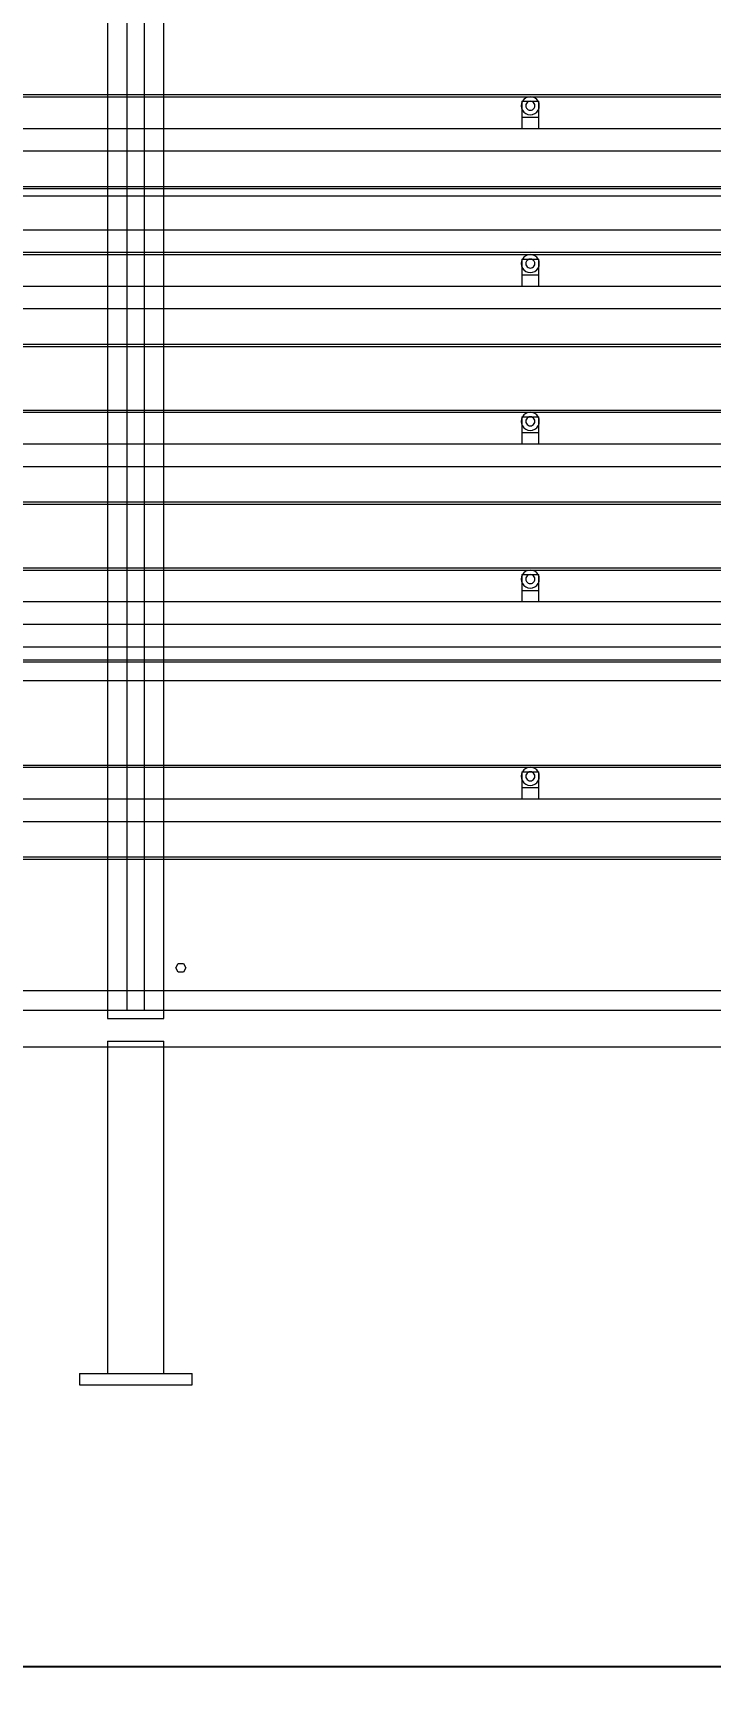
# Model space of a CAD drawing. Header units: millimetres. Extents: x -191664 to 191490, y -197311 to 10263.
# Drawn here: x 10923 to 12125, y -126740 to -123801 of the extents above; entities that cross this region are included whole.
import ezdxf

# ---------------------------------------------------------------- set-up
doc = ezdxf.new("R2010")
doc.units = ezdxf.units.MM
for name, color, linetype, lineweight in [('COTAS_O', 1, 'Continuous', 0), ('DET_secador_lateral', 7, 'Continuous', 0), ('R15_COTAS_TRANSPORTE_P', 1, 'Continuous', 0)]:
    doc.layers.add(name, color=color, linetype=linetype, lineweight=lineweight)
doc.dimstyles.new('PLANTA_20', dxfattribs={"dimtxt": 50, "dimasz": 30, "dimexe": 30, "dimexo": 16, "dimgap": 20, "dimtad": 1, "dimtih": 1, "dimtoh": 1, "dimdec": 1, "dimzin": 0, "dimdsep": 46, "dimcen": 0.09, "dimadec": 0, "dimazin": 0, "dimtfac": 1, "dimtdec": 4, "dimtofl": 0, "dimtmove": 0, "dimatfit": 3, "dimfxl": 1, "dimtolj": 1, "dimtzin": 0, "dimarcsym": 0})

# ---------------------------------------------------------------- blocks, each defined once
blk = doc.blocks.new('*D87')
at = {"layer": 'COTAS_O', "color": 0, "lineweight": -2, "transparency": 16777216}
for p, q in [((1104.7, -126216), (1104.7, -126730)), ((21104.7, -126216), (21104.7, -126730)), ((1134.7, -126700), (21074.7, -126700))]:
    blk.add_line(p, q, dxfattribs=at)
at = {"layer": 'COTAS_O', "color": 0, "transparency": 16777216}
for points in [[(1134.7, -126695), (1134.7, -126705), (1104.7, -126700)], [(21074.7, -126695), (21074.7, -126705), (21104.7, -126700)]]:
    blk.add_solid(points, dxfattribs=at)
at = {"layer": 'Defpoints', "color": 0, "transparency": 16777216}
for p in [(1104.7, -126200), (21104.7, -126200), (21104.7, -126700)]:
    blk.add_point(p, dxfattribs=at)
blk = doc.blocks.new('*D133')
at = {"layer": 'Defpoints', "color": 0, "transparency": 16777216}
for p in [(439.7, -194148), (217.9, -194406.1), (-500, -194490), (-500, -194490), (500, -194490)]:
    blk.add_point(p, dxfattribs=at)
at = {"layer": 'R15_COTAS_TRANSPORTE_P', "color": 0, "lineweight": -2, "transparency": 16777216}
blk.add_arc((-500, -194490), 722.8, 2.3783, 17.6217, dxfattribs=at)
at = {"layer": 'R15_COTAS_TRANSPORTE_P', "color": 0, "transparency": 16777216}
for points in [[(184.1, -194272.8), (193.6, -194269.6), (179.2, -194242.8)], [(227.1, -194459.9), (217.2, -194460.1), (222.8, -194490)]]:
    blk.add_solid(points, dxfattribs=at)

msp = doc.modelspace()

# ---------------------------------------------------------------- linework, layer by layer
at = {"layer": 'DET_secador_lateral', "color": 254, "true_color": 0xd8e0dc}
for p, q in [((11089.71, -125535), (11089.71, -123265)), ((11119.71, -123265), (11119.71, -125535)), ((9453.05, -125535), (11089.71, -125535)), ((11119.71, -125535), (12756.38, -125535))]:
    msp.add_line(p, q, dxfattribs=at)
at = {"layer": 'DET_secador_lateral', "color": 251, "true_color": 0x536a64}
for p, q in [((11054.71, -123300), (11054.71, -125550)), ((11154.71, -125550), (11154.71, -123300)), ((1104.71, -124090), (21104.71, -124090)), ((1104.71, -124150), (21104.71, -124150)), ((1104.71, -124890), (21104.71, -124890)), ((1104.71, -124950), (21104.71, -124950)), ((1104.71, -125500), (21104.71, -125500)), ((11054.71, -125550), (11154.71, -125550)), ((11054.71, -125590), (11154.71, -125590)), ((11054.71, -125590), (11054.71, -126180)), ((11154.71, -126180), (11154.71, -125590)), ((1104.71, -125600), (21104.71, -125600)), ((11054.71, -126180), (11154.71, -126180))]:
    msp.add_line(p, q, dxfattribs=at)
at = {"layer": 'DET_secador_lateral', "color": 8, "true_color": 0x727f77}
for p, q in [((1554.71, -123910), (20654.71, -123910)), ((1554.71, -123914), (20654.71, -123914)), ((1554.71, -124190), (20654.71, -124190)), ((1554.71, -124194), (20654.71, -124194)), ((1554.71, -124470), (20654.71, -124470)), ((1554.71, -124474), (20654.71, -124474)), ((1554.71, -124750), (20654.71, -124750)), ((1554.71, -124754), (20654.71, -124754)), ((1554.71, -125100), (20654.71, -125100)), ((1554.71, -125104), (20654.71, -125104))]:
    msp.add_line(p, q, dxfattribs=at)
at = {"layer": 'DET_secador_lateral', "color": 253, "true_color": 0xa4b0b5}
for p, q in [((11793.4, -123918.69), (11790.86, -123922)), ((11796.71, -123916.14), (11793.4, -123918.69)), ((11800.57, -123914.55), (11796.71, -123916.14)), ((11804.71, -123914), (11800.57, -123914.55)), ((11808.85, -123914.55), (11804.71, -123914)), ((11812.71, -123916.14), (11808.85, -123914.55)), ((11816.03, -123918.69), (11812.71, -123916.14)), ((11818.57, -123922), (11816.03, -123918.69)), ((11789.26, -123925.86), (11788.71, -123930)), ((11788.71, -123930), (11789.26, -123934.14)), ((11790.86, -123922), (11789.26, -123925.86)), ((11789.26, -123934.14), (11790.86, -123938)), ((11790.86, -123938), (11793.4, -123941.31)), ((11793.4, -123941.31), (11796.71, -123943.86)), ((11796.98, -123927.93), (11796.71, -123930)), ((11796.71, -123930), (11796.98, -123932.07)), ((11796.71, -123943.86), (11800.57, -123945.45)), ((11797.78, -123926), (11796.98, -123927.93)), ((11796.98, -123932.07), (11797.78, -123934)), ((11799.06, -123924.34), (11797.78, -123926)), ((11797.78, -123934), (11799.06, -123935.66)), ((11800.71, -123923.07), (11799.06, -123924.34)), ((11799.06, -123935.66), (11800.71, -123936.93)), ((11800.57, -123945.45), (11804.71, -123946)), ((11802.64, -123922.27), (11800.71, -123923.07)), ((11800.71, -123936.93), (11802.64, -123937.73)), ((11804.71, -123922), (11802.64, -123922.27)), ((11802.64, -123937.73), (11804.71, -123938)), ((11806.78, -123922.27), (11804.71, -123922)), ((11804.71, -123938), (11806.78, -123937.73)), ((11804.71, -123946), (11808.85, -123945.45)), ((11808.71, -123923.07), (11806.78, -123922.27)), ((11806.78, -123937.73), (11808.71, -123936.93)), ((11810.37, -123924.34), (11808.71, -123923.07)), ((11808.71, -123936.93), (11810.37, -123935.66)), ((11808.85, -123945.45), (11812.71, -123943.86)), ((11811.64, -123926), (11810.37, -123924.34)), ((11810.37, -123935.66), (11811.64, -123934)), ((11812.44, -123927.93), (11811.64, -123926)), ((11811.64, -123934), (11812.44, -123932.07)), ((11812.71, -123930), (11812.44, -123927.93)), ((11812.44, -123932.07), (11812.71, -123930)), ((11812.71, -123943.86), (11816.03, -123941.31)), ((11816.03, -123941.31), (11818.57, -123938)), ((11820.17, -123925.86), (11818.57, -123922)), ((11818.57, -123938), (11820.17, -123934.14)), ((11820.71, -123930), (11820.17, -123925.86)), ((11820.17, -123934.14), (11820.71, -123930)), ((11789.26, -124205.86), (11788.71, -124210)), ((11788.71, -124210), (11789.26, -124214.14)), ((11790.86, -124202), (11789.26, -124205.86)), ((11793.4, -124198.69), (11790.86, -124202)), ((11796.71, -124196.14), (11793.4, -124198.69)), ((11800.57, -124194.55), (11796.71, -124196.14)), ((11796.98, -124207.93), (11796.71, -124210)), ((11796.71, -124210), (11796.98, -124212.07)), ((11797.78, -124206), (11796.98, -124207.93)), ((11796.98, -124212.07), (11797.78, -124214)), ((11799.06, -124204.34), (11797.78, -124206)), ((11800.71, -124203.07), (11799.06, -124204.34)), ((11804.71, -124194), (11800.57, -124194.55)), ((11802.64, -124202.27), (11800.71, -124203.07)), ((11804.71, -124202), (11802.64, -124202.27)), ((11808.85, -124194.55), (11804.71, -124194)), ((11806.78, -124202.27), (11804.71, -124202)), ((11808.71, -124203.07), (11806.78, -124202.27)), ((11810.37, -124204.34), (11808.71, -124203.07)), ((11812.71, -124196.14), (11808.85, -124194.55)), ((11811.64, -124206), (11810.37, -124204.34)), ((11812.44, -124207.93), (11811.64, -124206)), ((11811.64, -124214), (11812.44, -124212.07)), ((11812.71, -124210), (11812.44, -124207.93)), ((11812.44, -124212.07), (11812.71, -124210)), ((11816.03, -124198.69), (11812.71, -124196.14)), ((11818.57, -124202), (11816.03, -124198.69)), ((11820.17, -124205.86), (11818.57, -124202)), ((11820.71, -124210), (11820.17, -124205.86)), ((11820.17, -124214.14), (11820.71, -124210)), ((11789.26, -124214.14), (11790.86, -124218)), ((11790.86, -124218), (11793.4, -124221.31)), ((11793.4, -124221.31), (11796.71, -124223.86)), ((11796.71, -124223.86), (11800.57, -124225.45)), ((11797.78, -124214), (11799.06, -124215.66)), ((11799.06, -124215.66), (11800.71, -124216.93)), ((11800.57, -124225.45), (11804.71, -124226)), ((11800.71, -124216.93), (11802.64, -124217.73)), ((11802.64, -124217.73), (11804.71, -124218)), ((11804.71, -124218), (11806.78, -124217.73)), ((11804.71, -124226), (11808.85, -124225.45)), ((11806.78, -124217.73), (11808.71, -124216.93)), ((11808.71, -124216.93), (11810.37, -124215.66)), ((11808.85, -124225.45), (11812.71, -124223.86)), ((11810.37, -124215.66), (11811.64, -124214)), ((11812.71, -124223.86), (11816.03, -124221.31)), ((11816.03, -124221.31), (11818.57, -124218)), ((11818.57, -124218), (11820.17, -124214.14)), ((11796.71, -124476.14), (11793.4, -124478.69)), ((11800.57, -124474.55), (11796.71, -124476.14)), ((11804.71, -124474), (11800.57, -124474.55)), ((11808.85, -124474.55), (11804.71, -124474)), ((11812.71, -124476.14), (11808.85, -124474.55)), ((11816.03, -124478.69), (11812.71, -124476.14)), ((11789.26, -124485.86), (11788.71, -124490)), ((11788.71, -124490), (11789.26, -124494.14)), ((11790.86, -124482), (11789.26, -124485.86)), ((11789.26, -124494.14), (11790.86, -124498)), ((11793.4, -124478.69), (11790.86, -124482)), ((11790.86, -124498), (11793.4, -124501.31)), ((11793.4, -124501.31), (11796.71, -124503.86)), ((11796.98, -124487.93), (11796.71, -124490)), ((11796.71, -124490), (11796.98, -124492.07)), ((11796.71, -124503.86), (11800.57, -124505.45)), ((11797.78, -124486), (11796.98, -124487.93)), ((11796.98, -124492.07), (11797.78, -124494)), ((11799.06, -124484.34), (11797.78, -124486)), ((11797.78, -124494), (11799.06, -124495.66)), ((11800.71, -124483.07), (11799.06, -124484.34)), ((11799.06, -124495.66), (11800.71, -124496.93)), ((11800.57, -124505.45), (11804.71, -124506)), ((11802.64, -124482.27), (11800.71, -124483.07)), ((11800.71, -124496.93), (11802.64, -124497.73)), ((11804.71, -124482), (11802.64, -124482.27)), ((11802.64, -124497.73), (11804.71, -124498)), ((11806.78, -124482.27), (11804.71, -124482)), ((11804.71, -124498), (11806.78, -124497.73)), ((11804.71, -124506), (11808.85, -124505.45)), ((11808.71, -124483.07), (11806.78, -124482.27)), ((11806.78, -124497.73), (11808.71, -124496.93)), ((11810.37, -124484.34), (11808.71, -124483.07)), ((11808.71, -124496.93), (11810.37, -124495.66)), ((11808.85, -124505.45), (11812.71, -124503.86)), ((11811.64, -124486), (11810.37, -124484.34)), ((11810.37, -124495.66), (11811.64, -124494)), ((11812.44, -124487.93), (11811.64, -124486)), ((11811.64, -124494), (11812.44, -124492.07)), ((11812.71, -124490), (11812.44, -124487.93)), ((11812.44, -124492.07), (11812.71, -124490)), ((11812.71, -124503.86), (11816.03, -124501.31)), ((11818.57, -124482), (11816.03, -124478.69)), ((11816.03, -124501.31), (11818.57, -124498)), ((11820.17, -124485.86), (11818.57, -124482)), ((11818.57, -124498), (11820.17, -124494.14)), ((11820.71, -124490), (11820.17, -124485.86)), ((11820.17, -124494.14), (11820.71, -124490)), ((11789.26, -124765.86), (11788.71, -124770)), ((11788.71, -124770), (11789.26, -124774.14)), ((11790.86, -124762), (11789.26, -124765.86)), ((11793.4, -124758.69), (11790.86, -124762)), ((11796.71, -124756.14), (11793.4, -124758.69)), ((11800.57, -124754.55), (11796.71, -124756.14)), ((11796.98, -124767.93), (11796.71, -124770)), ((11796.71, -124770), (11796.98, -124772.07)), ((11797.78, -124766), (11796.98, -124767.93)), ((11799.06, -124764.34), (11797.78, -124766)), ((11800.71, -124763.07), (11799.06, -124764.34)), ((11804.71, -124754), (11800.57, -124754.55)), ((11802.64, -124762.27), (11800.71, -124763.07)), ((11804.71, -124762), (11802.64, -124762.27)), ((11808.85, -124754.55), (11804.71, -124754)), ((11806.78, -124762.27), (11804.71, -124762)), ((11808.71, -124763.07), (11806.78, -124762.27)), ((11810.37, -124764.34), (11808.71, -124763.07)), ((11812.71, -124756.14), (11808.85, -124754.55)), ((11811.64, -124766), (11810.37, -124764.34)), ((11812.44, -124767.93), (11811.64, -124766)), ((11812.71, -124770), (11812.44, -124767.93)), ((11812.44, -124772.07), (11812.71, -124770)), ((11816.03, -124758.69), (11812.71, -124756.14)), ((11818.57, -124762), (11816.03, -124758.69)), ((11820.17, -124765.86), (11818.57, -124762)), ((11820.71, -124770), (11820.17, -124765.86)), ((11820.17, -124774.14), (11820.71, -124770)), ((11789.26, -124774.14), (11790.86, -124778)), ((11790.86, -124778), (11793.4, -124781.31)), ((11793.4, -124781.31), (11796.71, -124783.86)), ((11796.71, -124783.86), (11800.57, -124785.45)), ((11796.98, -124772.07), (11797.78, -124774)), ((11797.78, -124774), (11799.06, -124775.66)), ((11799.06, -124775.66), (11800.71, -124776.93)), ((11800.57, -124785.45), (11804.71, -124786)), ((11800.71, -124776.93), (11802.64, -124777.73)), ((11802.64, -124777.73), (11804.71, -124778)), ((11804.71, -124778), (11806.78, -124777.73)), ((11804.71, -124786), (11808.85, -124785.45)), ((11806.78, -124777.73), (11808.71, -124776.93)), ((11808.71, -124776.93), (11810.37, -124775.66)), ((11808.85, -124785.45), (11812.71, -124783.86)), ((11810.37, -124775.66), (11811.64, -124774)), ((11811.64, -124774), (11812.44, -124772.07)), ((11812.71, -124783.86), (11816.03, -124781.31)), ((11816.03, -124781.31), (11818.57, -124778)), ((11818.57, -124778), (11820.17, -124774.14)), ((11789.26, -125115.86), (11788.71, -125120)), ((11788.71, -125120), (11789.26, -125124.14)), ((11790.86, -125112), (11789.26, -125115.86)), ((11793.4, -125108.69), (11790.86, -125112)), ((11796.71, -125106.14), (11793.4, -125108.69)), ((11800.57, -125104.55), (11796.71, -125106.14)), ((11796.98, -125117.93), (11796.71, -125120)), ((11796.71, -125120), (11796.98, -125122.07)), ((11797.78, -125116), (11796.98, -125117.93)), ((11796.98, -125122.07), (11797.78, -125124)), ((11799.06, -125114.34), (11797.78, -125116)), ((11800.71, -125113.07), (11799.06, -125114.34)), ((11804.71, -125104), (11800.57, -125104.55)), ((11802.64, -125112.27), (11800.71, -125113.07)), ((11804.71, -125112), (11802.64, -125112.27)), ((11808.85, -125104.55), (11804.71, -125104)), ((11806.78, -125112.27), (11804.71, -125112)), ((11808.71, -125113.07), (11806.78, -125112.27)), ((11810.37, -125114.34), (11808.71, -125113.07)), ((11812.71, -125106.14), (11808.85, -125104.55)), ((11811.64, -125116), (11810.37, -125114.34)), ((11812.44, -125117.93), (11811.64, -125116)), ((11811.64, -125124), (11812.44, -125122.07)), ((11812.71, -125120), (11812.44, -125117.93)), ((11812.44, -125122.07), (11812.71, -125120)), ((11816.03, -125108.69), (11812.71, -125106.14)), ((11818.57, -125112), (11816.03, -125108.69)), ((11820.17, -125115.86), (11818.57, -125112)), ((11820.71, -125120), (11820.17, -125115.86)), ((11820.17, -125124.14), (11820.71, -125120)), ((11789.26, -125124.14), (11790.86, -125128)), ((11790.86, -125128), (11793.4, -125131.31)), ((11793.4, -125131.31), (11796.71, -125133.86)), ((11796.71, -125133.86), (11800.57, -125135.45)), ((11797.78, -125124), (11799.06, -125125.66)), ((11799.06, -125125.66), (11800.71, -125126.93)), ((11800.57, -125135.45), (11804.71, -125136)), ((11800.71, -125126.93), (11802.64, -125127.73)), ((11802.64, -125127.73), (11804.71, -125128)), ((11804.71, -125128), (11806.78, -125127.73)), ((11804.71, -125136), (11808.85, -125135.45)), ((11806.78, -125127.73), (11808.71, -125126.93)), ((11808.71, -125126.93), (11810.37, -125125.66)), ((11808.85, -125135.45), (11812.71, -125133.86)), ((11810.37, -125125.66), (11811.64, -125124)), ((11812.71, -125133.86), (11816.03, -125131.31)), ((11816.03, -125131.31), (11818.57, -125128)), ((11818.57, -125128), (11820.17, -125124.14))]:
    msp.add_line(p, q, dxfattribs=at)
at = {"layer": 'DET_secador_lateral', "color": 8, "true_color": 0x617680}
for p, q in [((11789.71, -123922), (11819.71, -123922)), ((11789.71, -123922), (11789.71, -123950)), ((11819.71, -123950), (11819.71, -123922)), ((1454.71, -123970), (20754.71, -123970)), ((11789.71, -123950), (11819.71, -123950)), ((11789.71, -123950), (11789.71, -123970)), ((11789.71, -123970), (11819.71, -123970)), ((11819.71, -123970), (11819.71, -123950)), ((1454.71, -124010), (20754.71, -124010)), ((11789.71, -124202), (11819.71, -124202)), ((11789.71, -124202), (11789.71, -124230)), ((11819.71, -124230), (11819.71, -124202)), ((11789.71, -124230), (11819.71, -124230)), ((11789.71, -124230), (11789.71, -124250)), ((11819.71, -124250), (11819.71, -124230)), ((1454.71, -124250), (20754.71, -124250)), ((11789.71, -124250), (11819.71, -124250)), ((1454.71, -124290), (20754.71, -124290)), ((11789.71, -124482), (11819.71, -124482)), ((11789.71, -124482), (11789.71, -124510)), ((11819.71, -124510), (11819.71, -124482)), ((1454.71, -124530), (20754.71, -124530)), ((11789.71, -124510), (11819.71, -124510)), ((11789.71, -124510), (11789.71, -124530)), ((11789.71, -124530), (11819.71, -124530)), ((11819.71, -124530), (11819.71, -124510)), ((1454.71, -124570), (20754.71, -124570)), ((11789.71, -124762), (11819.71, -124762)), ((11789.71, -124762), (11789.71, -124790)), ((11819.71, -124790), (11819.71, -124762)), ((11789.71, -124790), (11819.71, -124790)), ((11789.71, -124790), (11789.71, -124810)), ((11819.71, -124810), (11819.71, -124790)), ((1454.71, -124810), (20754.71, -124810)), ((11789.71, -124810), (11819.71, -124810)), ((1454.71, -124850), (20754.71, -124850)), ((11789.71, -125112), (11819.71, -125112)), ((11789.71, -125112), (11789.71, -125140)), ((11819.71, -125140), (11819.71, -125112)), ((11789.71, -125140), (11819.71, -125140)), ((11789.71, -125140), (11789.71, -125160)), ((11819.71, -125160), (11819.71, -125140)), ((1454.71, -125160), (20754.71, -125160)), ((11789.71, -125160), (11819.71, -125160)), ((1454.71, -125200), (20754.71, -125200))]:
    msp.add_line(p, q, dxfattribs=at)
at = {"layer": 'DET_secador_lateral', "color": 251, "true_color": 0x66766c}
for p, q in [((1554.71, -124073), (20654.71, -124073)), ((1554.71, -124077), (20654.71, -124077)), ((1554.71, -124353), (20654.71, -124353)), ((1554.71, -124357), (20654.71, -124357)), ((1554.71, -124633), (20654.71, -124633)), ((1554.71, -124637), (20654.71, -124637)), ((1554.71, -124913), (20654.71, -124913)), ((1554.71, -124917), (20654.71, -124917)), ((1554.71, -125263), (20654.71, -125263)), ((1554.71, -125267), (20654.71, -125267))]:
    msp.add_line(p, q, dxfattribs=at)
at = {"layer": 'DET_secador_lateral', "color": 43, "true_color": 0xe7bf45}
for p, q in [((11175.71, -125460), (11180.21, -125452.21)), ((11180.21, -125467.79), (11175.71, -125460)), ((11180.21, -125452.21), (11189.21, -125452.21)), ((11189.21, -125467.79), (11180.21, -125467.79)), ((11189.21, -125452.21), (11193.71, -125460)), ((11193.71, -125460), (11189.21, -125467.79))]:
    msp.add_line(p, q, dxfattribs=at)
at = {"layer": 'DET_secador_lateral', "color": 9, "true_color": 0xb8c6c1}
for p, q in [((1104.71, -125535), (20854.71, -125535)), ((1104.71, -125600), (20854.71, -125600))]:
    msp.add_line(p, q, dxfattribs=at)
at = {"layer": 'DET_secador_lateral', "color": 252, "true_color": 0x798e91}
for p, q in [((11004.71, -126180), (11204.71, -126180)), ((11004.71, -126180), (11004.71, -126200)), ((11204.71, -126200), (11204.71, -126180)), ((11004.71, -126200), (11204.71, -126200))]:
    msp.add_line(p, q, dxfattribs=at)

# ---------------------------------------------------------------- dimensions: what is measured, and where the dimension line sits
at = {"layer": 'COTAS_O'}
dim = msp.add_aligned_dim(p1=(1104.71, -126200), p2=(21104.71, -126200), distance=-500, text='<> O', dimstyle='PLANTA_20', dxfattribs=at)
dim.commit()
dim.dimension.update_dxf_attribs({"geometry": '*D87', "text_midpoint": (11104.71, -126700)})
at = {"layer": 'R15_COTAS_TRANSPORTE_P'}
dim = msp.add_angular_dim_2l(base=(217.89, -194406.09), line1=((-500, -194490), (500, -194490)), line2=((-500, -194490), (439.69, -194147.98)), dimstyle='PLANTA_20', dxfattribs=at)
dim.commit()
dim.dimension.update_dxf_attribs({"geometry": '*D133', "text_midpoint": (191490.46, -33543.69)})

doc.saveas('drawing.dxf')
